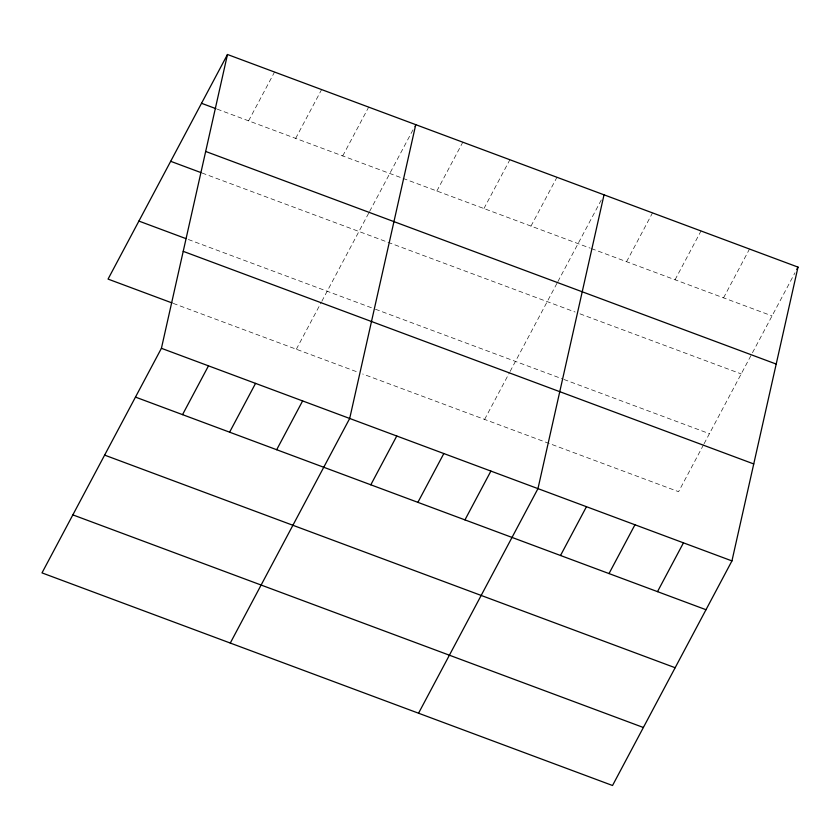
<?xml version="1.0" encoding="UTF-8"?>
<svg xmlns="http://www.w3.org/2000/svg" width="840" height="840" viewBox="0 0 840 840"><rect width="100%" height="100%" fill="white"/><g stroke="black" fill="none" stroke-linecap="round" stroke-linejoin="round"><path stroke-width="0.63" stroke-dasharray="4.2 3.15" d="M248.588 120.845L274.544 72.041M295.659 138.38L321.605 89.576M342.731 155.925L368.676 107.121M296.331 349.251L321.237 302.4M321.836 301.276L369.033 212.51M369.631 211.397L415.139 125.801M436.863 191.006L462.819 142.202M483.935 208.541L509.88 159.737M531.006 226.086L556.952 177.282M484.606 419.412L509.513 372.561M510.111 371.438L557.308 282.671M557.907 281.558L601.608 199.364M626.567 261.692L652.512 212.898M675.066 279.772L701.012 230.969M723.555 297.843L749.5 249.039M703.5 444.843L678.583 491.694L362.712 373.989M704.088 443.73L751.884 353.84M752.472 352.727L794.986 272.78M217.214 109.148L401.867 177.965M403.074 178.406L590.195 248.147M591.413 248.598L772.054 315.913M202.052 173.009L575.117 312.029M579.957 313.834L741.206 373.926M188.381 239.516L374.241 308.784M375.449 309.225L562.726 379.019M563.945 379.47L709.433 433.692M173.229 303.377L357.882 372.183"/><path stroke-width="1.26" d="M161.416 348.306L227.472 54.495L798 267.109L731.945 560.91L612.528 785.505L42 572.891L161.416 348.306L731.945 560.91M415.748 124.656L349.692 418.467L230.276 643.051M604.023 194.817L537.968 488.628L418.551 713.212M227.472 54.495L108.055 279.09L172.022 302.925M182.532 414.645L208.488 365.841M229.603 432.18L255.549 383.387M276.675 449.726L302.62 400.921M370.808 484.806L396.764 436.002M417.879 502.352L443.825 453.548M464.951 519.887L490.896 471.082M560.511 555.502L586.457 506.699M609.01 573.573L634.956 524.769M796.793 269.377L798 267.109M657.5 591.644L683.456 542.84M201.527 103.299L216.006 108.696M205.674 151.452L776.202 364.067M170.678 161.311L200.855 172.557M138.894 221.078L185.966 238.623M183.215 251.349L753.743 463.953M135.471 397.1L705.999 609.714M104.622 455.112L675.15 667.726M72.849 514.878L643.377 727.493"/></g></svg>
